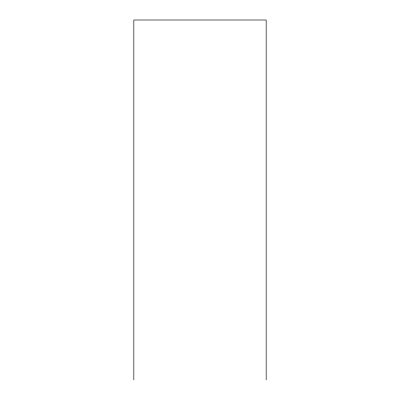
<?xml version="1.0" encoding="UTF-8"?>
<svg xmlns="http://www.w3.org/2000/svg" width="400" height="400" viewBox="0 0 400 400"><rect width="100%" height="100%" fill="white"/><g stroke="black" fill="none" stroke-linecap="round" stroke-linejoin="round"><path stroke-width="0.6" d="M266.17 380L266.17 20L133.83 20L133.83 380"/></g></svg>
